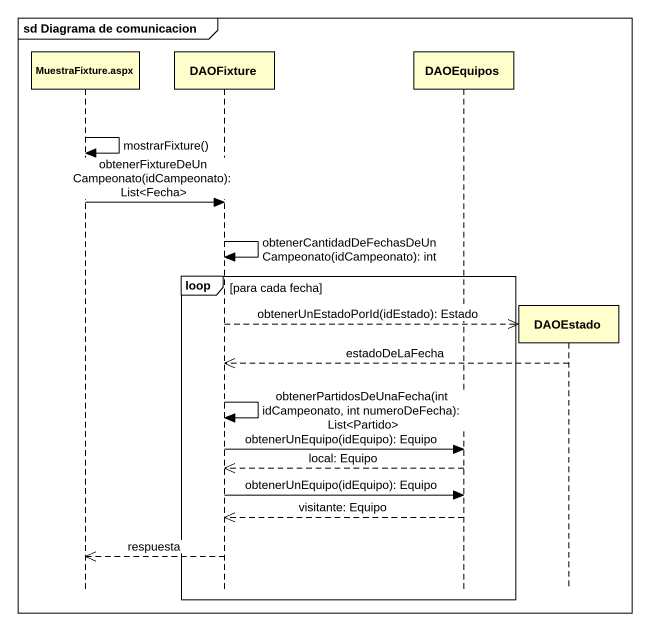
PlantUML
@startuml
mainframe sd Diagrama de comunicacion
hide footbox
participant "MuestraFixture.aspx" as MuestraFixture_aspx
participant DAOFixture
participant DAOEquipos
participant DAOEstado

MuestraFixture_aspx -> MuestraFixture_aspx : mostrarFixture()
MuestraFixture_aspx -> DAOFixture : obtenerFixtureDeUnCampeonato(idCampeonato): List<Fecha>
DAOFixture -> DAOFixture : obtenerCantidadDeFechasDeUnCampeonato(idCampeonato): int
loop para cada fecha
  DAOFixture -->> DAOEstado ** : obtenerUnEstadoPorId(idEstado): Estado
  DAOEstado -->> DAOFixture : estadoDeLaFecha
  DAOFixture -> DAOFixture : obtenerPartidosDeUnaFecha(int idCampeonato, int numeroDeFecha): List<Partido>
  DAOFixture -> DAOEquipos : obtenerUnEquipo(idEquipo): Equipo
  DAOEquipos -->> DAOFixture : local: Equipo
  DAOFixture -> DAOEquipos : obtenerUnEquipo(idEquipo): Equipo
  DAOEquipos -->> DAOFixture : visitante: Equipo
  DAOFixture -->> MuestraFixture_aspx : respuesta
end
@enduml
